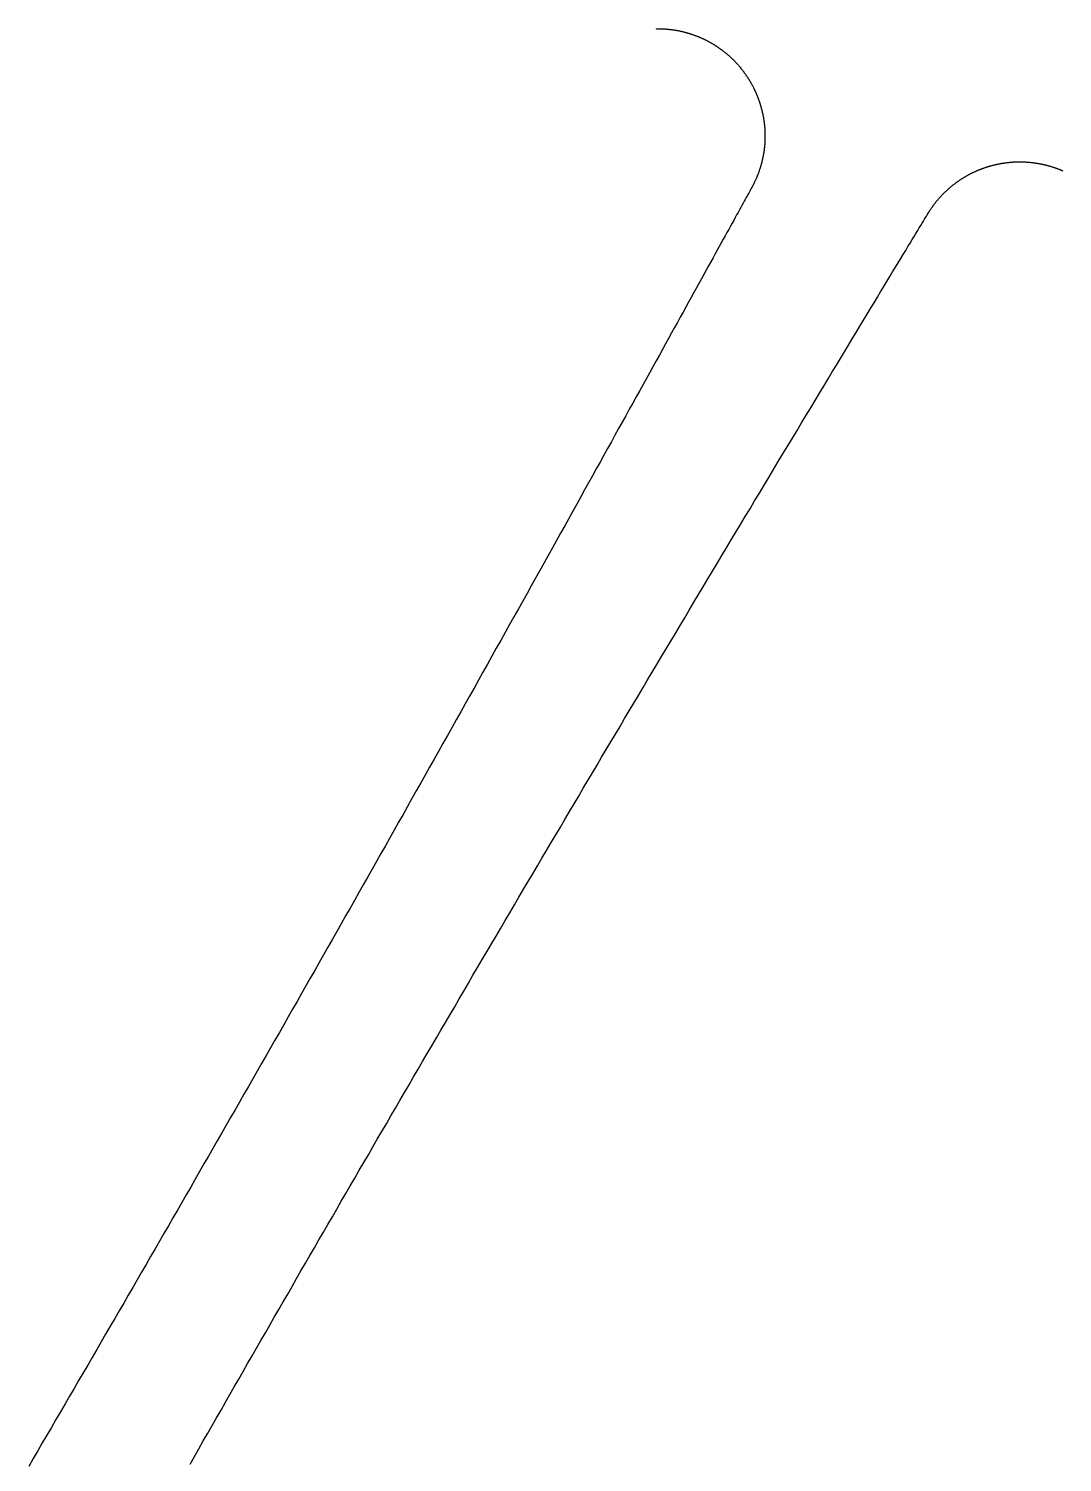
# Model space of a CAD drawing. Extents: x -3 to 136, y 0 to 121.
# Drawn here: x 106.17 to 117.12, y 15.18 to 30.37 of the extents above; entities that cross this region are included whole.
import ezdxf

# ---------------------------------------------------------------- set-up
doc = ezdxf.new("R2010")
doc.units = 0
doc.layers.get('0').update_dxf_attribs({"linetype": 'CONTINUOUS'})

msp = doc.modelspace()

# ---------------------------------------------------------------- linework, layer by layer
for points in [[(112.814, 30.3667, 0), (112.823, 30.3665, 0), (112.832, 30.3664, 0), (112.839, 30.3662, 0), (112.846, 30.3661, 0), (112.852, 30.366, 0)], [(112.852, 30.366, 0), (112.857, 30.3659, 0), (112.863, 30.3658, 0), (112.868, 30.3657, 0), (112.873, 30.3655, 0), (112.878, 30.3653, 0), (112.884, 30.3651, 0), (112.889, 30.3649, 0), (112.894, 30.3646, 0), (112.899, 30.3643, 0), (112.905, 30.364, 0), (112.91, 30.3637, 0), (112.915, 30.3633, 0), (112.92, 30.3629, 0), (112.925, 30.3625, 0), (112.931, 30.3621, 0), (112.936, 30.3616, 0), (112.941, 30.3612, 0), (112.946, 30.3606, 0), (112.952, 30.3601, 0), (112.957, 30.3596, 0), (112.962, 30.359, 0), (112.967, 30.3584, 0), (112.972, 30.3578, 0), (112.978, 30.3571, 0), (112.983, 30.3564, 0), (112.988, 30.3557, 0), (112.993, 30.355, 0), (112.998, 30.3543, 0), (113.003, 30.3535, 0), (113.009, 30.3527, 0), (113.014, 30.3519, 0), (113.019, 30.351, 0), (113.024, 30.3502, 0), (113.029, 30.3493, 0), (113.034, 30.3483, 0), (113.04, 30.3474, 0), (113.045, 30.3464, 0), (113.05, 30.3455, 0), (113.055, 30.3444, 0), (113.06, 30.3434, 0), (113.065, 30.3423, 0), (113.07, 30.3413, 0), (113.076, 30.3402, 0), (113.081, 30.339, 0), (113.086, 30.3379, 0), (113.091, 30.3367, 0), (113.096, 30.3355, 0), (113.101, 30.3343, 0), (113.106, 30.333, 0), (113.111, 30.3317, 0), (113.116, 30.3304, 0), (113.121, 30.3291, 0), (113.127, 30.3278, 0), (113.132, 30.3264, 0), (113.137, 30.325, 0), (113.142, 30.3236, 0), (113.147, 30.3221, 0), (113.152, 30.3207, 0), (113.157, 30.3192, 0), (113.162, 30.3177, 0), (113.167, 30.3162, 0), (113.172, 30.3146, 0), (113.177, 30.313, 0), (113.182, 30.3114, 0), (113.187, 30.3098, 0), (113.192, 30.3081, 0), (113.197, 30.3065, 0), (113.202, 30.3048, 0), (113.207, 30.3031, 0), (113.212, 30.3013, 0), (113.217, 30.2996, 0), (113.221, 30.2978, 0), (113.226, 30.296, 0), (113.231, 30.2941, 0), (113.236, 30.2923, 0), (113.241, 30.2904, 0), (113.246, 30.2885, 0), (113.251, 30.2866, 0), (113.256, 30.2847, 0), (113.261, 30.2827, 0), (113.265, 30.2807, 0), (113.27, 30.2787, 0), (113.275, 30.2767, 0), (113.28, 30.2746, 0), (113.285, 30.2725, 0), (113.29, 30.2704, 0), (113.294, 30.2683, 0), (113.299, 30.2662, 0), (113.304, 30.264, 0), (113.309, 30.2618, 0), (113.313, 30.2596, 0), (113.318, 30.2574, 0), (113.323, 30.2551, 0), (113.328, 30.2528, 0), (113.332, 30.2505, 0), (113.337, 30.2482, 0), (113.342, 30.2459, 0), (113.346, 30.2435, 0), (113.351, 30.2411, 0), (113.356, 30.2387, 0), (113.36, 30.2363, 0), (113.365, 30.2338, 0), (113.37, 30.2314, 0), (113.374, 30.2289, 0), (113.379, 30.2264, 0), (113.383, 30.2238, 0), (113.388, 30.2213, 0), (113.392, 30.2187, 0), (113.397, 30.2161, 0), (113.402, 30.2135, 0), (113.406, 30.2108, 0), (113.411, 30.2081, 0), (113.415, 30.2055, 0), (113.42, 30.2028, 0), (113.424, 30.2, 0), (113.429, 30.1973, 0), (113.433, 30.1945, 0), (113.437, 30.1917, 0), (113.442, 30.1889, 0), (113.446, 30.1861, 0), (113.451, 30.1833, 0), (113.455, 30.1804, 0), (113.459, 30.1775, 0), (113.464, 30.1746, 0), (113.468, 30.1717, 0), (113.472, 30.1687, 0), (113.477, 30.1658, 0), (113.481, 30.1628, 0), (113.485, 30.1598, 0), (113.49, 30.1568, 0), (113.494, 30.1537, 0), (113.498, 30.1507, 0), (113.502, 30.1476, 0), (113.507, 30.1445, 0), (113.511, 30.1414, 0), (113.515, 30.1383, 0), (113.519, 30.1351, 0), (113.523, 30.1319, 0), (113.527, 30.1287, 0), (113.532, 30.1255, 0), (113.536, 30.1223, 0), (113.54, 30.119, 0), (113.544, 30.1158, 0), (113.548, 30.1125, 0), (113.552, 30.1092, 0), (113.556, 30.1059, 0), (113.56, 30.1025, 0), (113.564, 30.0992, 0), (113.568, 30.0958, 0), (113.572, 30.0924, 0), (113.576, 30.089, 0), (113.58, 30.0855, 0), (113.584, 30.0821, 0), (113.588, 30.0786, 0), (113.592, 30.0751, 0), (113.595, 30.0716, 0), (113.599, 30.0681, 0), (113.603, 30.0646, 0), (113.607, 30.061, 0), (113.611, 30.0574, 0), (113.615, 30.0539, 0), (113.618, 30.0502, 0), (113.622, 30.0466, 0), (113.626, 30.043, 0), (113.63, 30.0393, 0), (113.633, 30.0356, 0), (113.637, 30.0319, 0), (113.641, 30.0282, 0), (113.644, 30.0245, 0), (113.648, 30.0207, 0), (113.652, 30.017, 0), (113.655, 30.0132, 0), (113.659, 30.0094, 0), (113.662, 30.0056, 0), (113.666, 30.0017, 0), (113.669, 29.9979, 0), (113.673, 29.994, 0), (113.677, 29.9901, 0), (113.68, 29.9862, 0), (113.683, 29.9823, 0), (113.687, 29.9784, 0), (113.69, 29.9744, 0), (113.694, 29.9705, 0), (113.697, 29.9665, 0), (113.701, 29.9625, 0), (113.704, 29.9585, 0), (113.707, 29.9544, 0), (113.711, 29.9504, 0), (113.714, 29.9463, 0), (113.717, 29.9423, 0), (113.72, 29.9382, 0), (113.724, 29.9341, 0), (113.727, 29.9299, 0), (113.73, 29.9258, 0), (113.733, 29.9216, 0), (113.737, 29.9175, 0), (113.74, 29.9133, 0), (113.743, 29.9091, 0), (113.746, 29.9049, 0), (113.749, 29.9006, 0), (113.752, 29.8964, 0), (113.755, 29.8921, 0), (113.758, 29.8879, 0), (113.761, 29.8836, 0), (113.764, 29.8793, 0), (113.767, 29.875, 0), (113.77, 29.8707, 0), (113.773, 29.8663, 0), (113.776, 29.862, 0), (113.779, 29.8576, 0), (113.782, 29.8533, 0), (113.785, 29.8489, 0), (113.788, 29.8445, 0), (113.79, 29.8401, 0), (113.793, 29.8357, 0), (113.796, 29.8312, 0), (113.799, 29.8268, 0), (113.802, 29.8223, 0), (113.804, 29.8179, 0), (113.807, 29.8134, 0), (113.81, 29.8089, 0), (113.812, 29.8044, 0), (113.815, 29.7999, 0), (113.817, 29.7954, 0), (113.82, 29.7908, 0), (113.823, 29.7863, 0), (113.825, 29.7817, 0), (113.828, 29.7771, 0), (113.83, 29.7725, 0), (113.833, 29.7679, 0), (113.835, 29.7633, 0), (113.838, 29.7587, 0), (113.84, 29.7541, 0), (113.842, 29.7494, 0), (113.845, 29.7448, 0), (113.847, 29.7401, 0), (113.849, 29.7355, 0), (113.852, 29.7308, 0), (113.854, 29.7261, 0), (113.856, 29.7214, 0), (113.859, 29.7167, 0), (113.861, 29.7119, 0), (113.863, 29.7072, 0), (113.865, 29.7025, 0), (113.867, 29.6977, 0), (113.87, 29.6929, 0), (113.872, 29.6882, 0), (113.874, 29.6834, 0), (113.876, 29.6786, 0), (113.878, 29.6738, 0), (113.88, 29.669, 0), (113.882, 29.6641, 0), (113.884, 29.6593, 0), (113.886, 29.6544, 0), (113.888, 29.6496, 0), (113.89, 29.6447, 0), (113.892, 29.6399, 0), (113.894, 29.635, 0), (113.895, 29.6301, 0), (113.897, 29.6252, 0), (113.899, 29.6203, 0), (113.901, 29.6154, 0), (113.903, 29.6104, 0), (113.904, 29.6055, 0), (113.906, 29.6006, 0), (113.908, 29.5956, 0), (113.909, 29.5906, 0), (113.911, 29.5857, 0), (113.913, 29.5807, 0), (113.914, 29.5757, 0), (113.916, 29.5707, 0), (113.917, 29.5657, 0), (113.919, 29.5607, 0), (113.921, 29.5557, 0), (113.922, 29.5507, 0), (113.923, 29.5456, 0), (113.925, 29.5406, 0), (113.926, 29.5355, 0), (113.928, 29.5305, 0), (113.929, 29.5254, 0), (113.93, 29.5203, 0), (113.932, 29.5153, 0), (113.933, 29.5102, 0), (113.934, 29.5051, 0), (113.936, 29.5, 0), (113.937, 29.4949, 0), (113.938, 29.4898, 0), (113.939, 29.4847, 0), (113.94, 29.4796, 0), (113.942, 29.4745, 0), (113.943, 29.4694, 0), (113.944, 29.4643, 0), (113.945, 29.4591, 0), (113.946, 29.454, 0), (113.947, 29.4489, 0), (113.948, 29.4438, 0), (113.949, 29.4386, 0), (113.95, 29.4335, 0), (113.951, 29.4283, 0), (113.952, 29.4232, 0), (113.953, 29.418, 0), (113.953, 29.4129, 0), (113.954, 29.4077, 0), (113.955, 29.4025, 0), (113.956, 29.3974, 0), (113.957, 29.3922, 0), (113.957, 29.387, 0), (113.958, 29.3818, 0), (113.959, 29.3767, 0), (113.959, 29.3715, 0), (113.96, 29.3663, 0), (113.961, 29.3611, 0), (113.961, 29.3559, 0), (113.962, 29.3507, 0), (113.962, 29.3455, 0), (113.963, 29.3403, 0), (113.963, 29.3351, 0), (113.964, 29.3299, 0), (113.964, 29.3247, 0), (113.965, 29.3195, 0), (113.965, 29.3143, 0), (113.966, 29.3091, 0), (113.966, 29.3039, 0), (113.966, 29.2987, 0), (113.967, 29.2934, 0), (113.967, 29.2882, 0), (113.967, 29.283, 0), (113.967, 29.2778, 0), (113.968, 29.2726, 0), (113.968, 29.2674, 0), (113.968, 29.2621, 0), (113.968, 29.2569, 0), (113.968, 29.2517, 0), (113.968, 29.2465, 0), (113.968, 29.2412, 0), (113.968, 29.236, 0), (113.968, 29.2308, 0), (113.968, 29.2256, 0), (113.968, 29.2203, 0), (113.968, 29.2151, 0), (113.968, 29.2099, 0), (113.968, 29.2046, 0), (113.968, 29.1994, 0), (113.968, 29.1942, 0), (113.968, 29.189, 0), (113.967, 29.1837, 0), (113.967, 29.1785, 0), (113.967, 29.1733, 0), (113.967, 29.168, 0), (113.966, 29.1628, 0), (113.966, 29.1576, 0), (113.966, 29.1524, 0), (113.965, 29.1471, 0), (113.965, 29.1419, 0), (113.965, 29.1367, 0), (113.964, 29.1315, 0), (113.964, 29.1263, 0), (113.963, 29.121, 0), (113.963, 29.1158, 0), (113.962, 29.1106, 0), (113.962, 29.1054, 0), (113.961, 29.1002, 0), (113.96, 29.095, 0), (113.96, 29.0898, 0), (113.959, 29.0846, 0), (113.958, 29.0794, 0), (113.958, 29.0742, 0), (113.957, 29.069, 0), (113.956, 29.0638, 0), (113.955, 29.0586, 0), (113.955, 29.0534, 0), (113.954, 29.0482, 0), (113.953, 29.0431, 0), (113.952, 29.0379, 0), (113.951, 29.0328, 0), (113.95, 29.0276, 0), (113.949, 29.0225, 0), (113.948, 29.0173, 0), (113.947, 29.0122, 0), (113.946, 29.007, 0), (113.945, 29.0019, 0), (113.944, 28.9968, 0), (113.943, 28.9917, 0), (113.942, 28.9866, 0), (113.941, 28.9815, 0), (113.94, 28.9764, 0), (113.939, 28.9713, 0), (113.937, 28.9662, 0), (113.936, 28.9611, 0), (113.935, 28.956, 0), (113.934, 28.951, 0), (113.932, 28.9459, 0), (113.931, 28.9408, 0), (113.93, 28.9358, 0), (113.928, 28.9307, 0), (113.927, 28.9257, 0), (113.926, 28.9207, 0), (113.924, 28.9157, 0), (113.923, 28.9106, 0), (113.921, 28.9056, 0), (113.92, 28.9006, 0), (113.918, 28.8956, 0), (113.917, 28.8906, 0), (113.915, 28.8857, 0), (113.913, 28.8807, 0), (113.912, 28.8757, 0), (113.91, 28.8708, 0), (113.908, 28.8658, 0), (113.907, 28.8609, 0), (113.905, 28.8559, 0), (113.903, 28.851, 0), (113.902, 28.8461, 0), (113.9, 28.8412, 0), (113.898, 28.8363, 0), (113.896, 28.8314, 0), (113.894, 28.8265, 0), (113.892, 28.8216, 0), (113.891, 28.8168, 0), (113.889, 28.8119, 0), (113.887, 28.8071, 0), (113.885, 28.8022, 0), (113.883, 28.7974, 0), (113.881, 28.7926, 0), (113.879, 28.7877, 0), (113.877, 28.7829, 0), (113.875, 28.7781, 0), (113.872, 28.7733, 0), (113.87, 28.7686, 0), (113.868, 28.7638, 0), (113.866, 28.759, 0), (113.864, 28.7543, 0), (113.862, 28.7495, 0), (113.859, 28.7448, 0), (113.857, 28.7401, 0), (113.855, 28.7354, 0), (113.853, 28.7307, 0), (113.85, 28.726, 0), (113.848, 28.7213, 0), (113.846, 28.7166, 0), (113.843, 28.712, 0), (113.841, 28.7073, 0), (113.838, 28.7027, 0), (113.836, 28.698, 0), (113.833, 28.6934, 0), (113.831, 28.6888, 0), (113.828, 28.6842, 0), (113.826, 28.6796, 0)], [(115.692, 28.4058, 0), (115.695, 28.4103, 0), (115.697, 28.4148, 0), (115.7, 28.4193, 0), (115.703, 28.4237, 0), (115.706, 28.4282, 0), (115.708, 28.4326, 0), (115.711, 28.437, 0), (115.714, 28.4414, 0), (115.717, 28.4458, 0), (115.72, 28.4502, 0), (115.723, 28.4546, 0), (115.726, 28.4589, 0), (115.729, 28.4632, 0), (115.732, 28.4676, 0), (115.735, 28.4719, 0), (115.738, 28.4761, 0), (115.741, 28.4804, 0), (115.744, 28.4847, 0), (115.747, 28.4889, 0), (115.75, 28.4932, 0), (115.753, 28.4974, 0), (115.756, 28.5016, 0), (115.759, 28.5058, 0), (115.762, 28.51, 0), (115.765, 28.5141, 0), (115.769, 28.5183, 0), (115.772, 28.5224, 0), (115.775, 28.5265, 0), (115.778, 28.5306, 0), (115.782, 28.5347, 0), (115.785, 28.5388, 0), (115.788, 28.5428, 0), (115.792, 28.5469, 0), (115.795, 28.5509, 0), (115.798, 28.5549, 0), (115.802, 28.5589, 0), (115.805, 28.5629, 0), (115.809, 28.5668, 0), (115.812, 28.5708, 0), (115.815, 28.5747, 0), (115.819, 28.5786, 0), (115.822, 28.5825, 0), (115.826, 28.5864, 0), (115.83, 28.5902, 0), (115.833, 28.5941, 0), (115.837, 28.5979, 0), (115.84, 28.6017, 0), (115.844, 28.6056, 0), (115.847, 28.6093, 0), (115.851, 28.6131, 0), (115.855, 28.6169, 0), (115.858, 28.6206, 0), (115.862, 28.6243, 0), (115.866, 28.628, 0), (115.87, 28.6317, 0), (115.873, 28.6354, 0), (115.877, 28.639, 0), (115.881, 28.6426, 0), (115.885, 28.6463, 0), (115.889, 28.6498, 0), (115.892, 28.6534, 0), (115.896, 28.657, 0), (115.9, 28.6605, 0), (115.904, 28.664, 0), (115.908, 28.6675, 0), (115.912, 28.671, 0), (115.916, 28.6745, 0), (115.92, 28.6779, 0), (115.924, 28.6814, 0), (115.928, 28.6848, 0), (115.932, 28.6882, 0), (115.936, 28.6915, 0), (115.94, 28.6949, 0), (115.944, 28.6982, 0), (115.948, 28.7016, 0), (115.952, 28.7049, 0), (115.956, 28.7081, 0), (115.96, 28.7114, 0), (115.964, 28.7146, 0), (115.968, 28.7179, 0), (115.972, 28.7211, 0), (115.977, 28.7242, 0), (115.981, 28.7274, 0), (115.985, 28.7305, 0), (115.989, 28.7337, 0), (115.993, 28.7368, 0), (115.998, 28.7399, 0), (116.002, 28.7429, 0), (116.006, 28.746, 0), (116.01, 28.749, 0), (116.015, 28.752, 0), (116.019, 28.755, 0), (116.023, 28.758, 0), (116.028, 28.7609, 0), (116.032, 28.7638, 0), (116.036, 28.7668, 0), (116.041, 28.7696, 0), (116.045, 28.7725, 0), (116.049, 28.7754, 0), (116.054, 28.7782, 0), (116.058, 28.781, 0), (116.063, 28.7838, 0), (116.067, 28.7866, 0), (116.072, 28.7893, 0), (116.076, 28.792, 0), (116.081, 28.7947, 0), (116.085, 28.7974, 0), (116.09, 28.8001, 0), (116.094, 28.8027, 0), (116.099, 28.8054, 0), (116.103, 28.808, 0), (116.108, 28.8105, 0), (116.112, 28.8131, 0), (116.117, 28.8156, 0), (116.122, 28.8182, 0), (116.126, 28.8207, 0), (116.131, 28.8231, 0), (116.135, 28.8256, 0), (116.14, 28.828, 0), (116.145, 28.8304, 0), (116.149, 28.8328, 0), (116.154, 28.8352, 0), (116.159, 28.8375, 0), (116.163, 28.8398, 0), (116.168, 28.8421, 0), (116.173, 28.8444, 0), (116.178, 28.8467, 0), (116.182, 28.8489, 0), (116.187, 28.8511, 0), (116.192, 28.8533, 0), (116.197, 28.8555, 0), (116.201, 28.8576, 0), (116.206, 28.8597, 0), (116.211, 28.8618, 0), (116.216, 28.8639, 0), (116.221, 28.8659, 0), (116.225, 28.868, 0), (116.23, 28.87, 0), (116.235, 28.872, 0), (116.24, 28.8739, 0), (116.245, 28.8759, 0), (116.25, 28.8778, 0), (116.254, 28.8797, 0), (116.259, 28.8816, 0), (116.264, 28.8834, 0), (116.269, 28.8853, 0), (116.274, 28.8871, 0), (116.279, 28.8889, 0), (116.284, 28.8906, 0), (116.289, 28.8924, 0), (116.294, 28.8941, 0), (116.299, 28.8958, 0), (116.304, 28.8974, 0), (116.308, 28.8991, 0), (116.313, 28.9007, 0), (116.318, 28.9023, 0), (116.323, 28.9039, 0), (116.328, 28.9055, 0), (116.333, 28.907, 0), (116.338, 28.9085, 0), (116.343, 28.91, 0), (116.348, 28.9115, 0), (116.353, 28.9129, 0), (116.358, 28.9143, 0), (116.364, 28.9157, 0), (116.369, 28.9171, 0), (116.374, 28.9184, 0), (116.379, 28.9198, 0), (116.384, 28.9211, 0), (116.389, 28.9224, 0), (116.394, 28.9236, 0), (116.399, 28.9249, 0), (116.404, 28.9261, 0), (116.409, 28.9273, 0), (116.414, 28.9284, 0), (116.419, 28.9296, 0), (116.424, 28.9307, 0), (116.43, 28.9318, 0), (116.435, 28.9329, 0), (116.44, 28.9339, 0), (116.445, 28.9349, 0), (116.45, 28.9359, 0), (116.455, 28.9369, 0), (116.46, 28.9379, 0), (116.466, 28.9388, 0), (116.471, 28.9397, 0), (116.476, 28.9406, 0), (116.481, 28.9414, 0), (116.486, 28.9423, 0), (116.491, 28.9431, 0), (116.497, 28.9439, 0), (116.502, 28.9447, 0), (116.507, 28.9454, 0), (116.512, 28.9461, 0), (116.517, 28.9468, 0), (116.523, 28.9475, 0), (116.528, 28.9481, 0), (116.533, 28.9487, 0), (116.538, 28.9493, 0), (116.543, 28.9499, 0), (116.549, 28.9505, 0), (116.554, 28.951, 0), (116.559, 28.9515, 0), (116.564, 28.952, 0), (116.569, 28.9524, 0), (116.575, 28.9529, 0), (116.58, 28.9533, 0), (116.585, 28.9536, 0), (116.59, 28.954, 0), (116.596, 28.9543, 0), (116.601, 28.9546, 0), (116.606, 28.9549, 0), (116.611, 28.9552, 0), (116.616, 28.9554, 0), (116.622, 28.9556, 0), (116.627, 28.9558, 0), (116.632, 28.956, 0), (116.637, 28.9561, 0), (116.643, 28.9563, 0), (116.648, 28.9563, 0), (116.653, 28.9564, 0), (116.658, 28.9565, 0), (116.664, 28.9565, 0), (116.669, 28.9565, 0), (116.674, 28.9565, 0), (116.679, 28.9564, 0), (116.684, 28.9563, 0), (116.69, 28.9562, 0), (116.695, 28.9561, 0), (116.7, 28.956, 0), (116.705, 28.9558, 0), (116.711, 28.9556, 0), (116.716, 28.9554, 0), (116.721, 28.9551, 0), (116.726, 28.9549, 0), (116.731, 28.9546, 0), (116.737, 28.9543, 0), (116.742, 28.9539, 0), (116.747, 28.9536, 0), (116.752, 28.9532, 0), (116.757, 28.9528, 0), (116.763, 28.9523, 0), (116.768, 28.9519, 0), (116.773, 28.9514, 0), (116.778, 28.9509, 0), (116.783, 28.9504, 0), (116.789, 28.9498, 0), (116.794, 28.9492, 0), (116.799, 28.9486, 0), (116.804, 28.948, 0), (116.809, 28.9474, 0), (116.815, 28.9467, 0), (116.82, 28.946, 0), (116.825, 28.9453, 0), (116.83, 28.9445, 0), (116.835, 28.9438, 0), (116.84, 28.943, 0), (116.846, 28.9422, 0), (116.851, 28.9413, 0), (116.856, 28.9404, 0), (116.861, 28.9396, 0), (116.866, 28.9387, 0), (116.871, 28.9377, 0), (116.877, 28.9368, 0), (116.882, 28.9358, 0), (116.887, 28.9348, 0), (116.892, 28.9337, 0), (116.897, 28.9327, 0), (116.902, 28.9316, 0), (116.907, 28.9305, 0), (116.912, 28.9294, 0), (116.918, 28.9282, 0), (116.923, 28.9271, 0), (116.928, 28.9259, 0), (116.933, 28.9247, 0), (116.938, 28.9234, 0), (116.943, 28.9221, 0), (116.948, 28.9209, 0), (116.953, 28.9195, 0), (116.958, 28.9182, 0), (116.963, 28.9168, 0), (116.968, 28.9155, 0), (116.974, 28.9141, 0), (116.979, 28.9126, 0), (116.984, 28.9112, 0), (116.989, 28.9097, 0), (116.994, 28.9082, 0), (116.999, 28.9067, 0), (117.004, 28.9051, 0), (117.009, 28.9036, 0), (117.014, 28.902, 0), (117.019, 28.9004, 0), (117.024, 28.8987, 0), (117.029, 28.8971, 0), (117.034, 28.8954, 0), (117.038, 28.8937, 0), (117.043, 28.892, 0), (117.048, 28.8902, 0), (117.053, 28.8884, 0), (117.058, 28.8867, 0), (117.063, 28.8848, 0), (117.068, 28.883, 0), (117.073, 28.8811, 0), (117.078, 28.8793, 0), (117.083, 28.8774, 0), (117.087, 28.8754, 0), (117.092, 28.8735, 0), (117.097, 28.8715, 0), (117.102, 28.8695, 0), (117.107, 28.8675, 0), (117.112, 28.8655, 0), (117.116, 28.8634, 0), (117.121, 28.8613, 0)], [(113.826, 28.6796, 0), (113.821, 28.6714, 0), (113.816, 28.6619, 0), (113.81, 28.651, 0), (113.803, 28.6389, 0), (113.796, 28.6254, 0), (113.788, 28.6106, 0), (113.779, 28.5945, 0), (113.769, 28.5772, 0), (113.759, 28.5586, 0), (113.748, 28.5388, 0), (113.736, 28.5177, 0), (113.724, 28.4954, 0), (113.711, 28.4719, 0), (113.698, 28.4472, 0), (113.683, 28.4212, 0), (113.668, 28.3941, 0), (113.653, 28.3659, 0), (113.637, 28.3364, 0), (113.62, 28.3059, 0), (113.602, 28.2741, 0), (113.584, 28.2413, 0), (113.566, 28.2073, 0), (113.546, 28.1723, 0), (113.526, 28.1361, 0), (113.506, 28.0989, 0), (113.485, 28.0605, 0), (113.463, 28.0212, 0), (113.441, 27.9807, 0), (113.418, 27.9393, 0), (113.395, 27.8968, 0), (113.371, 27.8533, 0), (113.346, 27.8088, 0), (113.321, 27.7633, 0), (113.295, 27.7168, 0), (113.269, 27.6693, 0), (113.242, 27.6209, 0), (113.215, 27.5715, 0), (113.188, 27.5212, 0), (113.159, 27.47, 0), (113.131, 27.4179, 0), (113.101, 27.3648, 0), (113.071, 27.3109, 0), (113.041, 27.256, 0), (113.01, 27.2003, 0), (112.979, 27.1438, 0), (112.948, 27.0864, 0), (112.915, 27.0281, 0), (112.883, 26.9691, 0), (112.85, 26.9092, 0), (112.816, 26.8485, 0), (112.782, 26.787, 0), (112.748, 26.7247, 0), (112.713, 26.6617, 0), (112.678, 26.5979, 0), (112.642, 26.5333, 0), (112.606, 26.468, 0), (112.569, 26.402, 0), (112.532, 26.3353, 0), (112.495, 26.2679, 0), (112.457, 26.1997, 0), (112.419, 26.1309, 0), (112.38, 26.0614, 0), (112.342, 25.9913, 0), (112.302, 25.9205, 0), (112.263, 25.8491, 0), (112.223, 25.777, 0), (112.182, 25.7044, 0), (112.142, 25.6311, 0), (112.101, 25.5572, 0), (112.059, 25.4828, 0), (112.018, 25.4077, 0), (111.976, 25.3322, 0), (111.933, 25.256, 0), (111.891, 25.1794, 0), (111.848, 25.1022, 0), (111.805, 25.0245, 0), (111.761, 24.9462, 0), (111.717, 24.8675, 0), (111.673, 24.7884, 0), (111.629, 24.7087, 0), (111.584, 24.6286, 0), (111.539, 24.548, 0), (111.494, 24.467, 0), (111.449, 24.3856, 0), (111.403, 24.3037, 0), (111.357, 24.2215, 0), (111.311, 24.1388, 0), (111.265, 24.0558, 0), (111.218, 23.9724, 0), (111.171, 23.8886, 0), (111.124, 23.8045, 0), (111.077, 23.7201, 0), (111.03, 23.6357, 0), (110.982, 23.5514, 0), (110.935, 23.4671, 0), (110.888, 23.383, 0), (110.841, 23.2989, 0), (110.794, 23.2149, 0), (110.747, 23.1309, 0), (110.7, 23.0471, 0), (110.653, 22.9633, 0), (110.606, 22.8795, 0), (110.559, 22.7959, 0), (110.512, 22.7123, 0), (110.465, 22.6287, 0), (110.418, 22.5453, 0), (110.371, 22.4619, 0), (110.324, 22.3785, 0), (110.277, 22.2952, 0), (110.23, 22.212, 0), (110.183, 22.1288, 0), (110.136, 22.0457, 0), (110.09, 21.9626, 0), (110.043, 21.8796, 0), (109.996, 21.7967, 0), (109.949, 21.7138, 0), (109.902, 21.6309, 0), (109.855, 21.5481, 0), (109.809, 21.4654, 0), (109.762, 21.3827, 0), (109.715, 21.3, 0), (109.668, 21.2174, 0), (109.622, 21.1348, 0), (109.575, 21.0523, 0), (109.528, 20.9698, 0), (109.481, 20.8873, 0), (109.434, 20.8049, 0), (109.388, 20.7225, 0), (109.341, 20.6402, 0), (109.294, 20.5579, 0), (109.247, 20.4756, 0), (109.201, 20.3934, 0), (109.154, 20.3111, 0), (109.107, 20.229, 0), (109.06, 20.1468, 0), (109.014, 20.0647, 0), (108.967, 19.9826, 0), (108.92, 19.9005, 0), (108.873, 19.8184, 0), (108.827, 19.7364, 0), (108.78, 19.6544, 0), (108.733, 19.5724, 0), (108.686, 19.4904, 0), (108.639, 19.4085, 0), (108.592, 19.3265, 0), (108.546, 19.2446, 0), (108.499, 19.1627, 0), (108.452, 19.0808, 0), (108.405, 18.9989, 0), (108.358, 18.917, 0), (108.311, 18.8352, 0), (108.264, 18.7533, 0), (108.217, 18.6715, 0), (108.17, 18.5896, 0), (108.123, 18.5078, 0), (108.076, 18.4259, 0), (108.029, 18.3441, 0), (107.982, 18.2622, 0), (107.935, 18.1804, 0), (107.888, 18.0986, 0), (107.841, 18.0167, 0), (107.794, 17.9349, 0), (107.747, 17.853, 0), (107.7, 17.7712, 0), (107.652, 17.6893, 0), (107.605, 17.6074, 0), (107.558, 17.5255, 0), (107.511, 17.4436, 0), (107.463, 17.3617, 0), (107.416, 17.2798, 0), (107.369, 17.1978, 0), (107.321, 17.1159, 0), (107.274, 17.0339, 0), (107.226, 16.9519, 0), (107.179, 16.8699, 0), (107.131, 16.7878, 0), (107.084, 16.7057, 0), (107.036, 16.6237, 0), (106.988, 16.5415, 0), (106.941, 16.4594, 0), (106.893, 16.3772, 0), (106.845, 16.295, 0), (106.798, 16.2128, 0), (106.75, 16.1306, 0), (106.702, 16.0483, 0), (106.654, 15.9659, 0), (106.606, 15.8836, 0), (106.558, 15.8012, 0), (106.51, 15.7188, 0), (106.462, 15.6363, 0), (106.414, 15.5538, 0), (106.366, 15.4712, 0), (106.317, 15.3886, 0), (106.269, 15.306, 0), (106.221, 15.2233, 0), (106.173, 15.1406, 0)], [(107.882, 15.1636, 0), (107.929, 15.2456, 0), (107.975, 15.3276, 0), (108.022, 15.4095, 0), (108.069, 15.4915, 0), (108.116, 15.5734, 0), (108.163, 15.6553, 0), (108.21, 15.7372, 0), (108.257, 15.8191, 0), (108.303, 15.901, 0), (108.35, 15.9828, 0), (108.397, 16.0647, 0), (108.444, 16.1466, 0), (108.491, 16.2284, 0), (108.538, 16.3102, 0), (108.585, 16.3921, 0), (108.632, 16.4739, 0), (108.679, 16.5558, 0), (108.726, 16.6376, 0), (108.773, 16.7194, 0), (108.821, 16.8013, 0), (108.868, 16.8831, 0), (108.915, 16.965, 0), (108.962, 17.0469, 0), (109.009, 17.1287, 0), (109.056, 17.2106, 0), (109.104, 17.2925, 0), (109.151, 17.3744, 0), (109.198, 17.4563, 0), (109.246, 17.5383, 0), (109.293, 17.6202, 0), (109.34, 17.7022, 0), (109.388, 17.7841, 0), (109.435, 17.8661, 0), (109.483, 17.9482, 0), (109.53, 18.0302, 0), (109.578, 18.1123, 0), (109.626, 18.1944, 0), (109.673, 18.2765, 0), (109.721, 18.3586, 0), (109.769, 18.4408, 0), (109.816, 18.523, 0), (109.864, 18.6052, 0), (109.912, 18.6875, 0), (109.96, 18.7697, 0), (110.008, 18.8521, 0), (110.056, 18.9344, 0), (110.104, 19.0168, 0), (110.152, 19.0993, 0), (110.2, 19.1817, 0), (110.248, 19.2642, 0), (110.296, 19.3468, 0), (110.344, 19.4294, 0), (110.392, 19.512, 0), (110.441, 19.5947, 0), (110.489, 19.6774, 0), (110.537, 19.7602, 0), (110.586, 19.843, 0), (110.634, 19.9259, 0), (110.683, 20.0088, 0), (110.731, 20.0918, 0), (110.78, 20.1748, 0), (110.829, 20.2579, 0), (110.877, 20.3411, 0), (110.926, 20.4242, 0), (110.975, 20.5073, 0), (111.024, 20.5903, 0), (111.072, 20.6732, 0), (111.121, 20.7561, 0), (111.17, 20.8389, 0), (111.218, 20.9216, 0), (111.267, 21.0043, 0), (111.316, 21.087, 0), (111.364, 21.1695, 0), (111.413, 21.2521, 0), (111.461, 21.3346, 0), (111.51, 21.417, 0), (111.559, 21.4994, 0), (111.607, 21.5818, 0), (111.656, 21.6641, 0), (111.704, 21.7464, 0), (111.753, 21.8286, 0), (111.802, 21.9108, 0), (111.85, 21.993, 0), (111.899, 22.0752, 0), (111.947, 22.1573, 0), (111.996, 22.2394, 0), (112.044, 22.3215, 0), (112.093, 22.4036, 0), (112.142, 22.4857, 0), (112.19, 22.5677, 0), (112.239, 22.6497, 0), (112.288, 22.7318, 0), (112.336, 22.8138, 0), (112.385, 22.8958, 0), (112.434, 22.9778, 0), (112.482, 23.0598, 0), (112.531, 23.1419, 0), (112.58, 23.2239, 0), (112.629, 23.3059, 0), (112.678, 23.3879, 0), (112.726, 23.47, 0), (112.775, 23.5521, 0), (112.824, 23.6341, 0), (112.873, 23.7162, 0), (112.922, 23.7984, 0), (112.971, 23.8805, 0), (113.02, 23.9627, 0), (113.069, 24.0449, 0), (113.118, 24.1271, 0), (113.167, 24.2093, 0), (113.216, 24.2916, 0), (113.266, 24.374, 0), (113.315, 24.4563, 0), (113.364, 24.5388, 0), (113.413, 24.6212, 0), (113.463, 24.7037, 0), (113.512, 24.7863, 0), (113.562, 24.8689, 0), (113.611, 24.9515, 0), (113.661, 25.0342, 0), (113.71, 25.117, 0), (113.76, 25.1998, 0), (113.81, 25.2827, 0), (113.859, 25.3656, 0), (113.909, 25.4487, 0), (113.959, 25.5317, 0), (114.009, 25.6149, 0), (114.059, 25.6981, 0), (114.109, 25.7814, 0), (114.159, 25.8648, 0), (114.209, 25.9479, 0), (114.259, 26.0302, 0), (114.308, 26.1117, 0), (114.356, 26.1924, 0), (114.404, 26.2722, 0), (114.452, 26.3511, 0), (114.499, 26.429, 0), (114.545, 26.506, 0), (114.591, 26.582, 0), (114.636, 26.657, 0), (114.681, 26.7309, 0), (114.724, 26.8037, 0), (114.768, 26.8753, 0), (114.81, 26.9458, 0), (114.852, 27.0151, 0), (114.893, 27.0831, 0), (114.933, 27.1499, 0), (114.973, 27.2154, 0), (115.011, 27.2795, 0), (115.049, 27.3423, 0), (115.086, 27.4036, 0), (115.123, 27.4635, 0), (115.158, 27.522, 0), (115.192, 27.5789, 0), (115.226, 27.6343, 0), (115.258, 27.6881, 0), (115.29, 27.7403, 0), (115.32, 27.7909, 0), (115.35, 27.8398, 0), (115.379, 27.887, 0), (115.406, 27.9324, 0), (115.432, 27.9761, 0), (115.458, 28.0179, 0), (115.482, 28.058, 0), (115.505, 28.0961, 0), (115.527, 28.1323, 0), (115.548, 28.1666, 0), (115.567, 28.1989, 0), (115.585, 28.2292, 0), (115.602, 28.2575, 0), (115.618, 28.2836, 0), (115.633, 28.3077, 0), (115.646, 28.3296, 0), (115.658, 28.3494, 0), (115.668, 28.3669, 0), (115.678, 28.3821, 0), (115.685, 28.3951, 0), (115.692, 28.4058, 0)]]:
    msp.add_polyline3d(points)

doc.saveas('drawing.dxf')
